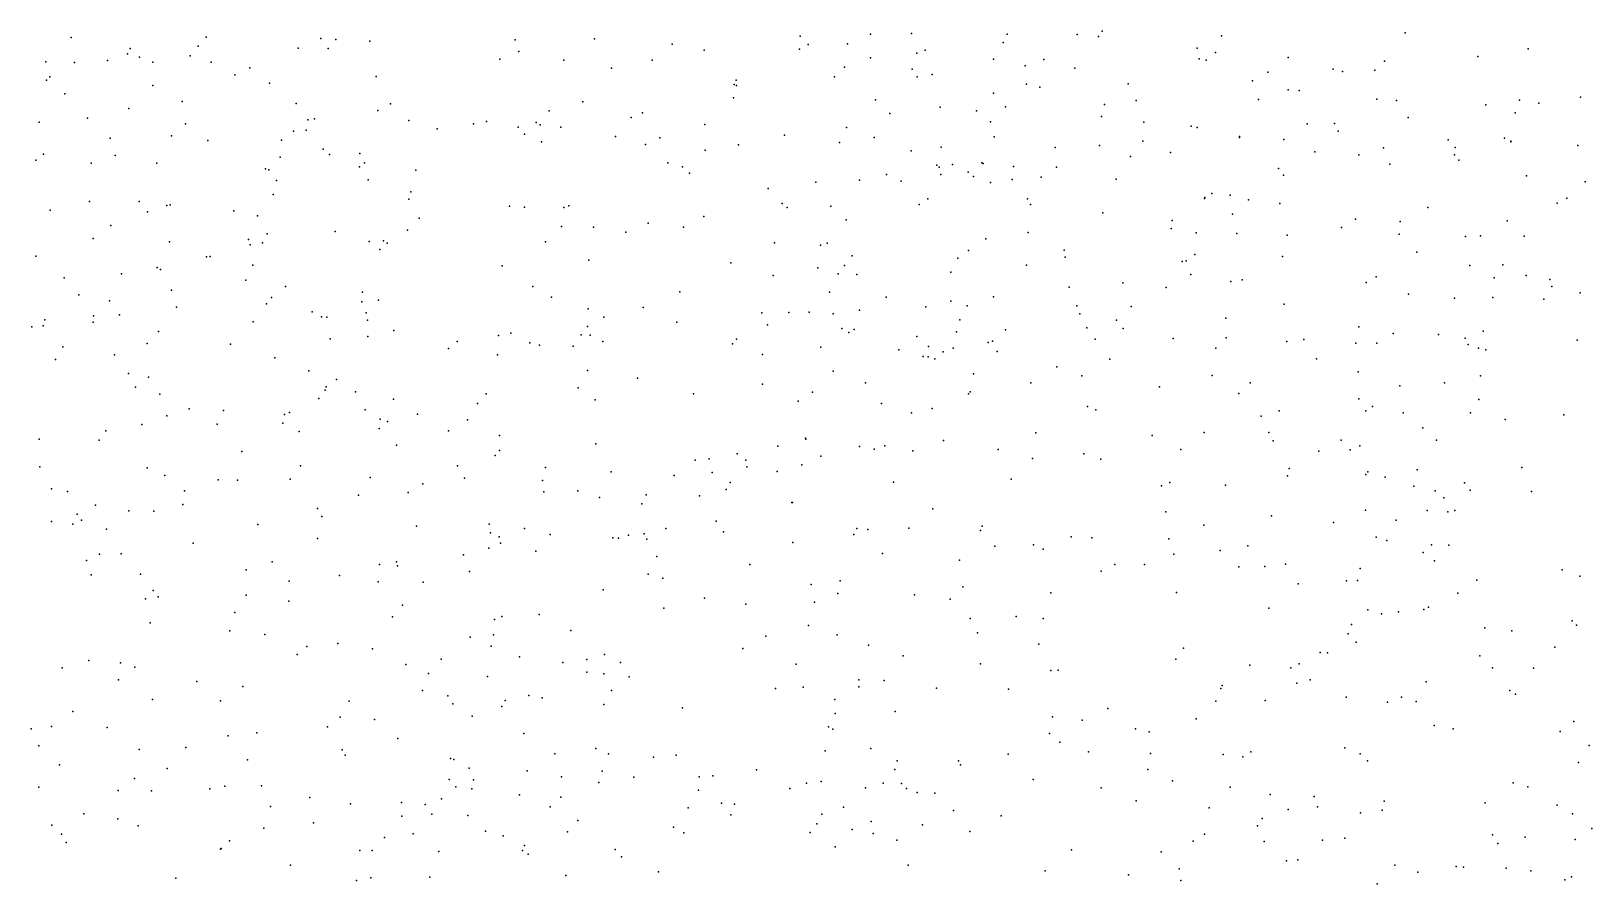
# Model space of a CAD drawing. Header units: metres. Extents: x -25 to 25, y -27.7 to 27.8.
# Drawn here: x -7.932 to -6.385, y 4.247 to 5.092 of the extents above; entities that cross this region are included whole.
import ezdxf

# ---------------------------------------------------------------- set-up
doc = ezdxf.new("R2010")
doc.units = ezdxf.units.M

msp = doc.modelspace()

# ---------------------------------------------------------------- linework, layer by layer
for p in [(-7.1003, 5.0893, 24.6672), (-7.0597, 5.0899, 18.7332), (-6.9648, 5.0893, -5.0914), (-6.8953, 5.089, -6.0819), (-6.8706, 5.0922, 25.9629), (-6.5702, 5.0907, 22.6746), (-7.8925, 5.0859, -22.4703), (-7.834, 5.0752, -21.1986), (-7.7664, 5.0774, 14.5406), (-7.7585, 5.0864, 14.0038), (-7.6674, 5.0754, -8.642), (-7.6448, 5.0848, 18.7847), (-7.6376, 5.075, -19.3378), (-7.6302, 5.0841, 21.8786), (-7.5965, 5.0822, -0.7615), (-7.4523, 5.0838, 23.138), (-7.3736, 5.0847, 15.5497), (-7.2967, 5.0792, 21.8762), (-7.2651, 5.0735, -16.9851), (-7.1707, 5.0745, -7.1141), (-7.17, 5.0874, 18.7733), (-7.162, 5.0789, 15.4713), (-7.123, 5.0796, 24.3816), (-7.0459, 5.0735, 19.6711), (-6.9686, 5.081, 15.4322), (-6.8742, 5.0871, 15.4209), (-6.7764, 5.0754, 23.5484), (-6.7523, 5.0877, 18.5419), (-6.4485, 5.0748, 18.3162), (-7.9176, 5.0619, 21.148), (-7.8892, 5.0611, 15.6423), (-7.8563, 5.0631, 21.2907), (-7.8367, 5.0699, -19.5988), (-7.8248, 5.0665, -8.7825), (-7.8115, 5.0614, 21.4726), (-7.7745, 5.0678, 21.74), (-7.7537, 5.0615, -1.0419), (-7.4674, 5.0645, -12.9987), (-7.4486, 5.0722, 21.883), (-7.4041, 5.0636, -19.0861), (-7.3167, 5.0636, 26.1159), (-7.1001, 5.0658, 24.2182), (-7.0542, 5.0705, -17.1312), (-6.9782, 5.0645, 24.8889), (-6.9284, 5.0641, 23.6469), (-6.7743, 5.0649, 21.9647), (-6.7676, 5.0636, 25.8256), (-6.7584, 5.0711, 25.1584), (-6.6863, 5.066, 23.5073), (-6.5906, 5.0625, 0.7943), (-6.4981, 5.0672, 22.179), (-7.9169, 5.0436, -16.4568), (-7.9136, 5.0471, 26.0193), (-7.7302, 5.0488, 23.6781), (-7.7152, 5.0558, 25.2926), (-7.5901, 5.0472, 26.0976), (-7.3569, 5.0555, 18.8216), (-7.2333, 5.0437, -7.3545), (-7.1358, 5.0469, -4.8965), (-7.126, 5.0565, 24.5347), (-7.0588, 5.0547, 26.0493), (-7.0539, 5.0471, 24.0484), (-7.0389, 5.0491, 21.8914), (-6.947, 5.0577, -5.2811), (-6.8975, 5.0556, 21.9116), (-6.7217, 5.0429, -17.5411), (-6.7065, 5.0515, -23.1684), (-6.6417, 5.0546, 25.4976), (-6.6324, 5.0523, 22.0582), (-6.6002, 5.0534, 23.4654), (-7.8987, 5.0301, 24.9759), (-7.8115, 5.0383, 25.1312), (-7.6959, 5.0408, 17.8777), (-7.2354, 5.0395, 18.8302), (-7.2331, 5.0385, 26.0873), (-6.9783, 5.0308, 18.7384), (-6.9454, 5.0398, -5.4351), (-6.9324, 5.0366, -5.6252), (-6.8449, 5.0401, 18.6583), (-6.6862, 5.0339, 25.3666), (-6.6754, 5.0333, -18.1776), (-6.3965, 5.0269, -13.0694), (-7.8352, 5.0155, -4.8837), (-7.7824, 5.0225, 18.8393), (-7.6693, 5.0204, -20.5901), (-7.5885, 5.0137, 19.284), (-7.5758, 5.0201, 18.8327), (-7.4188, 5.0131, -16.8118), (-7.3853, 5.022, -4.7823), (-7.3261, 5.0114, 15.5322), (-7.2358, 5.026, 15.4985), (-7.0952, 5.0241, 18.7974), (-7.031, 5.0169, 23.972), (-6.9951, 5.0134, 23.8253), (-6.9665, 5.0172, -0.4888), (-6.8682, 5.0195, 23.5589), (-6.8368, 5.0236, 25.0881), (-6.7155, 5.0245, -17.0278), (-6.5984, 5.0249, 0.0111), (-6.5788, 5.0235, 22.1267), (-6.4903, 5.0192, 18.429), (-6.4569, 5.0237, -16.2474), (-6.4378, 5.0209, 22.2871), (-7.9242, 5.0021, -21.6434), (-7.8763, 5.006, 17.7792), (-7.779, 5.0005, 23.8629), (-7.6578, 5.0044, 14.9482), (-7.6511, 5.0052, -17.8351), (-7.5577, 5.0035, 15.6352), (-7.4936, 5.0003, 26.0758), (-7.4807, 5.0026, 15.1525), (-7.4493, 4.9971, -19.273), (-7.4317, 5.0017, 18.8481), (-7.4276, 4.9993, 15.5764), (-7.407, 4.9969, 21.8805), (-7.3373, 5.0067, -8.1845), (-7.2643, 4.9996, -7.5391), (-7.1239, 4.9968, 26.0384), (-7.0809, 5.0105, 24.7866), (-6.9813, 5.0023, 24.9454), (-6.8712, 5.0075, -17.2902), (-6.8293, 5.002, 25.8396), (-6.7823, 4.9981, 23.4934), (-6.7763, 4.9968, 25.2346), (-6.6674, 5.0003, -0.1492), (-6.6403, 5.0008, -17.7185), (-6.5673, 5.0067, 0.2479), (-6.4612, 5.0113, 15.3747), (-7.8536, 4.9863, 18.931), (-7.7928, 4.9884, 21.6254), (-7.7571, 4.9839, 21.768), (-7.6839, 4.984, 21.8194), (-7.6722, 4.9932, -4.8426), (-7.6596, 4.9941, -17.6123), (-7.5298, 4.9954, -8.4687), (-7.443, 4.9901, 25.8047), (-7.4261, 4.9826, 18.1538), (-7.3528, 4.9879, 15.2484), (-7.3091, 4.9866, -20.3491), (-7.1854, 4.989, 22.8045), (-7.1308, 4.9818, 24.6367), (-7.0965, 4.9869, 25.9948), (-6.9776, 4.9873, 25.9613), (-6.8304, 4.9832, 22.639), (-6.7345, 4.9879, 25.3111), (-6.7344, 4.9869, 25.6731), (-6.6904, 4.9849, 25.5356), (-6.6368, 4.993, 18.5522), (-6.5276, 4.9845, 20.9062), (-6.4718, 4.9863, 15.4217), (-6.4657, 4.9833, 25.6165), (-6.4654, 4.9825, 23.3265), (-7.9197, 4.9704, 15.6525), (-7.8488, 4.9688, 19.3614), (-7.6853, 4.9674, -0.8772), (-7.6425, 4.9753, 26.0465), (-7.6363, 4.9698, -18.2409), (-7.6064, 4.9709, -23.025), (-7.3231, 4.98, 26.064), (-7.2642, 4.9743, 21.8831), (-7.2309, 4.9795, 18.626), (-7.0598, 4.9737, 15.3794), (-7.0303, 4.9772, -6.741), (-6.9171, 4.977, 15.421), (-6.8733, 4.9787, 18.7236), (-6.8425, 4.9681, 25.1605), (-6.8028, 4.9718, 20.7032), (-6.6598, 4.9727, -16.6001), (-6.6161, 4.9697, 15.3645), (-6.5916, 4.9765, 25.7891), (-6.5215, 4.9697, 22.2304), (-6.5207, 4.977, 0.9779), (-6.399, 4.9788, 22.4274), (-7.9275, 4.9642, 21.126), (-7.8726, 4.9612, 21.2231), (-7.8075, 4.9614, 15.6563), (-7.6997, 4.9558, 18.8633), (-7.6965, 4.9547, -16.5037), (-7.6067, 4.9576, 25.6108), (-7.6016, 4.9616, 17.9798), (-7.5509, 4.9545, 21.8763), (-7.3011, 4.9618, 18.8683), (-7.2864, 4.9576, -7.8866), (-7.2794, 4.9515, 18.4129), (-7.0843, 4.9501, -5.2074), (-7.0343, 4.9595, 22.7062), (-7.032, 4.9574, 24.0901), (-7.0305, 4.9502, -6.1391), (-7.0188, 4.9601, -5.9428), (-7.0033, 4.9525, 23.9226), (-6.9898, 4.9617, -17.4407), (-6.9885, 4.9609, -6.3274), (-6.9584, 4.9581, 18.7811), (-6.9158, 4.9574, -17.648), (-6.6959, 4.9559, -17.5962), (-6.6907, 4.9496, 22.0669), (-6.5855, 4.9604, 0.5344), (-6.5172, 4.9644, 18.5019), (-7.689, 4.9441, -19.6179), (-7.5981, 4.9449, 23.3988), (-7.2015, 4.9362, 26.0133), (-7.1542, 4.9426, -5.0593), (-7.111, 4.9444, 24.4473), (-7.0697, 4.9434, 20.0135), (-6.9981, 4.9482, -18.6825), (-6.9811, 4.9423, 21.9264), (-6.9598, 4.9451, 23.7463), (-6.9309, 4.9473, -17.2032), (-6.8567, 4.9454, 21.9579), (-6.4501, 4.9487, 23.2508), (-6.3919, 4.9429, 23.1776), (-7.8743, 4.9233, 25.9934), (-7.825, 4.9235, -19.7425), (-7.7975, 4.9195, 18.9186), (-7.7944, 4.9201, 23.998), (-7.6923, 4.9302, 14.2538), (-7.5577, 4.9255, -16.5936), (-7.5558, 4.9328, -0.747), (-7.4581, 4.9186, 26.0274), (-7.3992, 4.9191, -20.1166), (-7.1876, 4.9212, 15.4844), (-7.1394, 4.9186, -7.0997), (-7.0518, 4.9202, 20.2138), (-7.0432, 4.9259, 24.952), (-6.9446, 4.9259, 20.4985), (-6.9415, 4.9202, 25.8754), (-6.7693, 4.9262, 22.0191), (-6.7688, 4.9274, 15.4298), (-6.7619, 4.9313, 23.4404), (-6.7438, 4.9297, 25.9809), (-6.7256, 4.9251, -12.9963), (-6.6944, 4.9214, 15.3712), (-6.4197, 4.9216, 19.1242), (-6.4099, 4.9267, 15.3401), (-7.9133, 4.9149, 19.0592), (-7.8167, 4.9131, -1.0732), (-7.7311, 4.9142, 25.3989), (-7.7076, 4.9091, 14.0618), (-7.5474, 4.9069, -19.5254), (-7.4431, 4.9178, 21.8779), (-7.404, 4.9173, 18.9031), (-7.2655, 4.9085, -17.7784), (-7.1829, 4.9174, 21.8905), (-7.1243, 4.9053, -18.906), (-6.8698, 4.9121, 25.8024), (-6.8012, 4.9044, 25.6782), (-6.7413, 4.9108, 19.4247), (-6.6195, 4.9059, 22.1636), (-6.5752, 4.9036, 0.1066), (-6.5479, 4.9174, 23.2967), (-6.4691, 4.9043, 18.5403), (-7.8531, 4.8997, -17.1945), (-7.6981, 4.8913, 23.6573), (-7.6307, 4.8936, -8.5611), (-7.5591, 4.8949, 18.9139), (-7.4065, 4.8986, -4.933), (-7.3746, 4.898, 26.001), (-7.3428, 4.8929, 22.9526), (-7.3205, 4.9017, 21.8778), (-7.2855, 4.8979, -17.4034), (-6.9438, 4.8926, 25.1075), (-6.8023, 4.8964, 25.3168), (-6.7773, 4.8923, 25.4346), (-6.7371, 4.8916, -18.3795), (-6.6871, 4.8899, 23.3787), (-6.6333, 4.8976, 20.7283), (-6.5763, 4.8908, 19.2868), (-6.5104, 4.8885, 15.3328), (-6.4957, 4.8894, -17.3139), (-6.4522, 4.889, 22.4685), (-7.8706, 4.8866, -5.1311), (-7.7951, 4.8833, 21.5905), (-7.7168, 4.8857, 15.6594), (-7.7149, 4.8804, 18.9129), (-7.7029, 4.8825, 25.9976), (-7.5969, 4.8837, -4.9877), (-7.5864, 4.8759, -19.6318), (-7.5827, 4.8843, 15.6455), (-7.5792, 4.8819, -17.3555), (-7.4224, 4.8835, -19.3886), (-7.1952, 4.8824, 15.3119), (-7.1496, 4.88, -5.3872), (-7.143, 4.8821, 24.7005), (-7.0031, 4.8748, 18.848), (-6.986, 4.8863, 15.4363), (-6.9081, 4.875, 23.6222), (-6.5588, 4.8732, 18.6181), (-7.9273, 4.8692, 24.9258), (-7.8072, 4.8578, 21.5021), (-7.7582, 4.8684, 21.7234), (-7.7546, 4.8688, -16.3637), (-7.7123, 4.8601, 14.6849), (-7.4651, 4.8597, 19.1232), (-7.3794, 4.8653, 15.5644), (-7.2386, 4.8626, -5.21), (-7.1524, 4.8574, -5.7557), (-7.1258, 4.8598, 24.5492), (-7.1182, 4.8694, 24.9158), (-7.0137, 4.8671, 24.1984), (-6.9456, 4.8602, 23.7585), (-6.9071, 4.868, 19.7441), (-6.7913, 4.8639, -17.3782), (-6.7873, 4.8646, 15.3855), (-6.7786, 4.8708, 18.7532), (-6.6917, 4.8687, 22.5992), (-6.5063, 4.8598, 22.3828), (-6.4734, 4.8607, 23.0712), (-7.8995, 4.8477, 21.1732), (-7.8426, 4.8517, 18.9977), (-7.8037, 4.856, -12.9007), (-7.7193, 4.8455, 17.9775), (-7.1965, 4.85, 18.9232), (-7.1321, 4.8516, -17.2228), (-7.1137, 4.8511, 15.4613), (-7.0206, 4.8532, 25.0621), (-6.8501, 4.8428, 23.5509), (-6.7827, 4.8509, -17.8847), (-6.7431, 4.8439, 22.0806), (-6.7319, 4.8457, -0.272), (-6.609, 4.8431, -17.7788), (-6.5989, 4.8485, 0.6917), (-6.4822, 4.8478, 20.7248), (-6.4505, 4.8499, 22.9857), (-6.427, 4.846, 22.8515), (-7.8847, 4.8308, 15.6698), (-7.7928, 4.8353, 15.6702), (-7.6939, 4.828, 14.4649), (-7.6799, 4.839, -20.3193), (-7.6035, 4.8333, 21.8238), (-7.4347, 4.8391, -16.6462), (-7.4165, 4.8284, 18.9555), (-7.2891, 4.8337, 18.7993), (-7.1409, 4.8334, 24.631), (-7.0846, 4.8284, 24.4443), (-6.9783, 4.8287, 24.0589), (-6.9032, 4.8383, 21.969), (-6.807, 4.8381, 25.5131), (-6.5668, 4.8314, 0.3557), (-6.5215, 4.8276, 23.1464), (-6.4833, 4.8281, 25.8367), (-6.4328, 4.8264, 15.3052), (-6.425, 4.8389, 22.7545), (-6.3967, 4.8328, 15.4505), (-7.8544, 4.8249, 25.0955), (-7.8446, 4.8108, 24.1974), (-7.7881, 4.8187, -8.7097), (-7.6987, 4.822, -22.9071), (-7.6535, 4.8138, 18.9492), (-7.6044, 4.8237, 14.9275), (-7.5999, 4.8131, 25.9871), (-7.5878, 4.8255, -12.9568), (-7.38, 4.817, -5.2927), (-7.3254, 4.8183, 15.2157), (-7.208, 4.813, -19.177), (-7.1812, 4.8134, -17.9575), (-7.1608, 4.8135, 24.8675), (-7.1371, 4.8118, -6.0756), (-7.1112, 4.8157, -17.0296), (-7.0452, 4.8188, 24.3411), (-7.0205, 4.8244, 25.8219), (-7.0045, 4.8199, -0.5308), (-6.8958, 4.82, 20.2342), (-6.8927, 4.8118, 19.8947), (-6.8419, 4.8193, 18.8139), (-6.6903, 4.8214, 22.149), (-7.9315, 4.7992, 25.9976), (-7.9202, 4.8002, 24.396), (-7.9184, 4.8061, -16.9237), (-7.8705, 4.8037, -19.8536), (-7.8704, 4.8101, 21.2765), (-7.7121, 4.8041, 25.7102), (-7.6444, 4.8091, 15.6597), (-7.639, 4.8085, 14.1659), (-7.5987, 4.8056, 18.0871), (-7.5726, 4.7955, -5.3882), (-7.3806, 4.7994, 25.9348), (-7.3646, 4.8087, -0.6692), (-7.292, 4.8038, -5.703), (-7.2021, 4.801, -5.9234), (-7.1286, 4.7974, 21.9062), (-7.1165, 4.7963, 25.0334), (-7.0118, 4.806, -12.9229), (-6.9664, 4.796, 18.8679), (-6.8858, 4.7982, 25.3837), (-6.8565, 4.8058, -16.7342), (-6.8496, 4.7974, 22.6023), (-6.7479, 4.8076, 19.5568), (-6.6161, 4.7989, 22.2561), (-6.4931, 4.7949, 0.9996), (-7.8172, 4.7827, 25.2483), (-7.8058, 4.7945, 21.6022), (-7.7344, 4.782, 18.9523), (-7.6357, 4.7872, -19.72), (-7.5984, 4.7894, -18.666), (-7.5099, 4.7845, 26.0129), (-7.4688, 4.7904, 25.9347), (-7.4568, 4.7929, -8.2568), (-7.4379, 4.7832, 21.8705), (-7.4283, 4.781, 23.0562), (-7.3947, 4.78, -5.5794), (-7.3868, 4.791, -8.0207), (-7.378, 4.7908, 18.9709), (-7.3655, 4.7844, 26.1069), (-7.237, 4.7821, 18.9585), (-7.2331, 4.7867, 25.8756), (-7.1216, 4.7935, 25.848), (-7.0543, 4.7895, 26.1666), (-7.0426, 4.7794, 22.6732), (-7.0151, 4.7942, -18.9142), (-6.9834, 4.7834, 24.1634), (-6.9792, 4.7849, 25.7403), (-6.8774, 4.7869, 15.4004), (-6.8002, 4.7876, -16.4052), (-6.7476, 4.788, 20.3756), (-6.6875, 4.7845, 15.4569), (-6.6707, 4.7864, 18.7432), (-6.6191, 4.7828, 20.4812), (-6.5983, 4.7829, 15.3133), (-6.5823, 4.7923, 18.6917), (-6.5372, 4.7913, 22.4357), (-6.5109, 4.7877, 15.2993), (-6.5077, 4.7816, 18.6521), (-6.3997, 4.7858, 18.625), (-7.908, 4.7666, -16.6377), (-7.9005, 4.7792, -22.6104), (-7.8495, 4.7712, 21.3969), (-7.6904, 4.7683, -17.1154), (-7.5184, 4.7776, -16.4611), (-7.4699, 4.7714, -18.3286), (-7.2071, 4.7716, -0.6206), (-7.1495, 4.7789, 24.7814), (-7.0722, 4.7761, -23.1777), (-7.048, 4.7697, 15.4572), (-7.0429, 4.7694, 25.1773), (-7.0364, 4.7672, 21.9654), (-7.0283, 4.7744, -6.4122), (-7.0183, 4.778, -6.7132), (-6.9747, 4.7745, -16.9311), (-6.8629, 4.7669, 22.0358), (-6.7579, 4.7778, -18.4844), (-6.6583, 4.7673, 23.3608), (-6.4976, 4.778, 22.5677), (-6.4902, 4.7762, 22.9707), (-7.8355, 4.7527, -16.1572), (-7.8158, 4.7492, 18.9709), (-7.6569, 4.7555, -16.2706), (-7.3806, 4.7558, 18.4042), (-7.1372, 4.7551, 15.4792), (-6.998, 4.7525, 24.2491), (-6.9156, 4.7595, 25.5436), (-6.8906, 4.7504, 23.7713), (-6.7617, 4.7509, 22.1357), (-6.6167, 4.7546, 19.4897), (-6.4957, 4.7506, 22.6769), (-7.8288, 4.7393, -16.3544), (-7.6408, 4.7363, 14.7541), (-7.6396, 4.7397, 25.964), (-7.6293, 4.7468, 14.3215), (-7.6107, 4.7346, 23.5162), (-7.3898, 4.7387, -19.5039), (-7.3312, 4.7483, 25.8536), (-7.2071, 4.7421, -16.9001), (-7.1577, 4.7342, 25.0854), (-7.1052, 4.7437, 18.9456), (-7.0015, 4.7347, 18.9142), (-6.9413, 4.7437, 15.4229), (-6.8136, 4.7395, 23.6198), (-6.7351, 4.733, 18.7999), (-6.7238, 4.7437, -17.5159), (-6.5757, 4.7404, 23.2822), (-6.5314, 4.7434, 23.096), (-7.8046, 4.7322, 25.5215), (-7.7755, 4.7179, -0.932), (-7.6468, 4.7279, -5.5637), (-7.573, 4.7275, -20.1086), (-7.4898, 4.723, -0.7199), (-7.481, 4.7327, 18.2856), (-7.3729, 4.7266, 21.8753), (-7.2756, 4.7326, 21.8952), (-7.172, 4.7252, 21.9157), (-7.0893, 4.7232, 24.4851), (-7.0391, 4.718, 24.3804), (-7.0029, 4.7327, 25.3698), (-6.885, 4.7202, -0.4341), (-6.6162, 4.7277, 22.3501), (-6.6026, 4.7201, 0.5815), (-6.4974, 4.727, 22.8079), (-7.8223, 4.7023, 21.5777), (-7.7977, 4.7107, 21.6602), (-7.7477, 4.7027, 13.845), (-7.7415, 4.7161, -19.8354), (-7.6827, 4.7037, 19.1658), (-7.6809, 4.7123, 18.9804), (-7.6761, 4.7142, -8.5826), (-7.6011, 4.7169, -19.2505), (-7.586, 4.7075, -8.4511), (-7.5789, 4.7052, 21.8227), (-7.5493, 4.7124, 19.0878), (-7.4997, 4.7068, 18.9957), (-7.0595, 4.7138, 25.604), (-6.877, 4.7167, -18.7615), (-6.713, 4.7106, 23.5133), (-6.6953, 4.7158, 22.2352), (-6.6092, 4.7159, 18.7484), (-6.5723, 4.7137, -17.5952), (-6.5055, 4.7139, 22.9028), (-6.4713, 4.7073, 19.4226), (-6.4129, 4.7117, 18.6741), (-7.924, 4.6878, 19.0149), (-7.8646, 4.6867, 21.4134), (-7.8581, 4.696, 26.0055), (-7.6664, 4.6953, 21.7686), (-7.5872, 4.6983, 15.6654), (-7.5185, 4.696, 14.9933), (-7.4679, 4.6912, 15.6408), (-7.1645, 4.6886, 25.6774), (-7.1643, 4.6878, -7.1684), (-6.9363, 4.6938, 24.0278), (-6.821, 4.6912, 22.1192), (-6.7696, 4.6943, 15.3428), (-6.7054, 4.6943, 20.0459), (-6.6337, 4.6868, 15.2951), (-6.5526, 4.6988, 22.5229), (-6.5392, 4.6866, 20.3151), (-7.7234, 4.6756, -16.5429), (-7.57, 4.6816, -19.7168), (-7.4723, 4.6716, -16.9522), (-7.4678, 4.6765, -16.3407), (-7.3723, 4.6832, -7.7402), (-7.2324, 4.6731, 25.1169), (-7.1919, 4.6807, 24.7945), (-7.111, 4.6805, 25.3823), (-7.0965, 4.6778, 25.4994), (-7.0861, 4.6812, 21.9502), (-7.0583, 4.6762, 15.4657), (-7.0277, 4.6864, -16.6491), (-6.9736, 4.6774, 15.4395), (-6.8887, 4.6733, -18.9436), (-6.7926, 4.6775, 23.6754), (-6.7011, 4.6861, -23.0448), (-6.6558, 4.6759, 19.8408), (-6.6248, 4.6772, 23.3719), (-6.6152, 4.6812, -18.1602), (-7.9235, 4.6601, 21.2508), (-7.8172, 4.6592, -16.0282), (-7.665, 4.6614, 25.9095), (-7.5095, 4.6612, -8.3177), (-7.4222, 4.6595, 25.7645), (-7.2738, 4.667, -5.9519), (-7.26, 4.6681, -7.3571), (-7.2236, 4.6668, 25.2062), (-7.2228, 4.6601, 25.5994), (-7.1927, 4.6557, 25.4197), (-7.1683, 4.6623, 24.7137), (-7.1494, 4.6709, -19.324), (-6.9397, 4.6685, 22.0449), (-6.8719, 4.668, 23.8538), (-6.6852, 4.6586, 26.1241), (-6.5583, 4.6574, 22.6191), (-6.4545, 4.6597, -17.3135), (-7.7995, 4.6518, -8.7006), (-7.7468, 4.6473, 23.9224), (-7.7277, 4.6469, 25.8891), (-7.6753, 4.6481, 23.7454), (-7.596, 4.6497, 14.065), (-7.544, 4.6435, -18.9192), (-7.5026, 4.6491, 21.8508), (-7.4251, 4.6468, 18.5066), (-7.3573, 4.6552, 19.0158), (-7.2947, 4.6515, 15.5631), (-7.2571, 4.6546, 19.006), (-7.2393, 4.6448, 15.283), (-7.0773, 4.6451, -6.9915), (-6.9608, 4.648, 24.1964), (-6.8116, 4.6414, -17.4144), (-6.8034, 4.6447, 22.5632), (-6.7484, 4.642, 18.8417), (-6.6869, 4.6514, -0.1754), (-6.6094, 4.6526, 0.7474), (-6.6074, 4.6552, -17.9371), (-6.5902, 4.65, 0.1042), (-6.5616, 4.641, 15.2585), (-6.5116, 4.6444, 22.4962), (-7.9118, 4.6383, 26.0887), (-7.8959, 4.6358, -5.6069), (-7.7802, 4.6363, -12.7674), (-7.6075, 4.632, 19.0123), (-7.5584, 4.6348, 23.3757), (-7.4241, 4.6353, -23.074), (-7.3901, 4.6364, 21.876), (-7.3686, 4.6299, 15.6044), (-7.3224, 4.6325, 25.5972), (-7.2696, 4.6316, 24.9978), (-7.2432, 4.6379, 26.2295), (-7.1781, 4.625, 19.0015), (-7.1775, 4.625, 15.5129), (-6.5404, 4.6366, 22.9912), (-6.532, 4.6296, 19.6613), (-6.5057, 4.637, 18.738), (-6.4452, 4.6357, 15.2234), (-7.8865, 4.6134, 9.7239), (-7.8684, 4.6221, 19.1425), (-7.8352, 4.6167, 21.5746), (-7.8104, 4.6164, 19.0042), (-7.7816, 4.623, 21.6951), (-7.6482, 4.619, 18.2392), (-7.6441, 4.611, 21.7818), (-7.3267, 4.6237, -12.7959), (-7.0385, 4.6187, 18.9676), (-6.8074, 4.6156, 23.7939), (-6.7026, 4.6117, 23.6019), (-6.6095, 4.6173, 18.7891), (-6.5484, 4.617, 22.7678), (-6.5279, 4.6156, 19.9757), (-6.5211, 4.617, 26.0379), (-7.9118, 4.6059, 9.8983), (-7.8907, 4.6033, 21.4348), (-7.8823, 4.6074, 18.1325), (-7.8573, 4.5985, -16.0314), (-7.7074, 4.6032, -5.6773), (-7.5501, 4.6013, 14.2489), (-7.4782, 4.6035, 26.1677), (-7.4768, 4.5947, 23.1837), (-7.443, 4.5991, -5.8338), (-7.3244, 4.5939, 25.4566), (-7.3029, 4.599, 25.3344), (-7.253, 4.6063, -18.3027), (-7.2458, 4.5958, -16.6767), (-7.1136, 4.5991, 24.5442), (-7.1028, 4.5981, -17.0306), (-7.0621, 4.5994, 26.2647), (-6.9911, 4.5971, -18.1886), (-6.9895, 4.6013, 24.293), (-6.7698, 4.6023, 15.327), (-6.6414, 4.6049, -17.774), (-6.5791, 4.6072, -12.7635), (-7.7716, 4.5846, 26.0136), (-7.6484, 4.5891, 19.023), (-7.4786, 4.5797, -16.5455), (-7.4681, 4.5907, -16.1736), (-7.4669, 4.5846, -19.6967), (-7.4176, 4.5931, 25.6361), (-7.3557, 4.59, 15.1688), (-7.3498, 4.5895, -16.7241), (-7.3399, 4.5925, -7.512), (-7.3219, 4.5886, 25.192), (-7.1772, 4.5853, -23.114), (-7.1167, 4.5931, -6.1933), (-6.9769, 4.5815, 22.0453), (-6.9387, 4.5828, 24.1108), (-6.929, 4.5787, 15.4851), (-6.9012, 4.5908, 18.9238), (-6.8809, 4.59, 15.38), (-6.8046, 4.5888, -0.3205), (-6.7261, 4.5819, -17.5889), (-6.5989, 4.5906, 0.4032), (-6.5883, 4.5873, 23.4235), (-6.5441, 4.5828, 22.8894), (-6.527, 4.5825, 23.1766), (-7.8773, 4.5674, -1.0787), (-7.8644, 4.5736, 24.1753), (-7.8429, 4.5739, 25.7895), (-7.6932, 4.5662, 15.7054), (-7.5869, 4.5634, 25.7821), (-7.57, 4.566, 21.8243), (-7.5037, 4.5729, 25.73), (-7.432, 4.5765, 15.6474), (-7.3121, 4.5714, 21.9012), (-7.2198, 4.5634, 21.9364), (-7.0883, 4.5744, 15.4817), (-7.0119, 4.5676, -12.7013), (-6.8581, 4.5635, 23.9311), (-6.8287, 4.5634, 26.2239), (-6.7997, 4.5735, 22.2233), (-6.7536, 4.5772, 23.7389), (-6.6888, 4.5636, -18.5292), (-6.5525, 4.5754, 0.9206), (-6.5412, 4.5671, 23.2972), (-7.8727, 4.5532, 21.5115), (-7.8238, 4.5539, -19.9668), (-7.719, 4.5582, 21.7427), (-7.6263, 4.5525, 13.9047), (-7.5689, 4.5622, -19.489), (-7.4976, 4.5564, 19.0245), (-7.3206, 4.5538, -16.3666), (-7.3059, 4.5498, 15.5933), (-7.1303, 4.5473, 15.3932), (-6.8717, 4.5567, 22.1554), (-6.735, 4.5611, -18.752), (-6.7095, 4.5614, 15.2675), (-6.6175, 4.5474, 22.5433), (-6.6148, 4.5596, 15.2277), (-6.4993, 4.5479, 15.1742), (-6.4147, 4.5582, 22.3618), (-6.3973, 4.5519, 19.8059), (-7.8112, 4.5375, 26.0827), (-7.7188, 4.533, 19.0024), (-7.6764, 4.547, -8.5548), (-7.5881, 4.5461, 23.5145), (-7.5436, 4.5459, 15.6837), (-7.3651, 4.5384, 25.29), (-7.159, 4.5437, 22.7533), (-7.1324, 4.5345, 21.9671), (-7.0566, 4.5333, 22.0105), (-7.0088, 4.5413, -0.518), (-6.9213, 4.5352, -19.2458), (-6.797, 4.5358, 23.854), (-6.6763, 4.5442, 23.6472), (-6.6284, 4.5472, 22.3696), (-6.5179, 4.5349, 22.9787), (-7.8187, 4.5295, 24.0239), (-7.8063, 4.5313, 15.7356), (-7.6768, 4.5272, 25.9053), (-7.5641, 4.5232, 18.537), (-7.305, 4.52, 24.9236), (-7.2647, 4.5299, 24.8374), (-7.2237, 4.524, -7.2589), (-7.1557, 4.5259, 15.5128), (-7.0211, 4.529, -6.4425), (-6.7055, 4.5202, 22.4014), (-6.6074, 4.5184, 23.5766), (-6.5769, 4.5164, -16.1672), (-6.5518, 4.5188, -17.7994), (-6.547, 4.521, 18.7804), (-7.8141, 4.5057, 9.9992), (-7.7301, 4.5159, 26.0419), (-7.574, 4.5114, 19.0237), (-7.4729, 4.5089, 25.5933), (-7.4655, 4.5117, 21.8685), (-7.4284, 4.5138, -7.9569), (-7.1615, 4.503, 24.6304), (-7.0013, 4.5099, 18.9678), (-6.9559, 4.5119, 24.198), (-6.9291, 4.5097, 22.4408), (-6.6236, 4.504, -17.9969), (-6.5938, 4.5144, -22.9501), (-6.4048, 4.5074, 15.1213), (-6.4006, 4.5032, 1.1378), (-7.7352, 4.4976, 9.6209), (-7.7005, 4.4941, 23.7803), (-7.4969, 4.4914, 14.1396), (-7.4739, 4.4936, -19.0509), (-7.3971, 4.498, -18.7887), (-7.2039, 4.4924, -6.0972), (-7.1332, 4.4937, -16.8613), (-6.9942, 4.4956, 22.0706), (-6.6267, 4.4948, -18.1727), (-6.6189, 4.4863, 0.2778), (-6.4914, 4.5005, 23.1995), (-6.4645, 4.4975, 22.126), (-7.6683, 4.4743, -19.9054), (-7.6589, 4.4821, 15.7206), (-7.6282, 4.4852, -15.9092), (-7.5939, 4.4797, 21.8132), (-7.476, 4.4825, -12.6278), (-7.4479, 4.4719, 25.4305), (-7.3638, 4.4743, -5.9232), (-7.2267, 4.4802, -16.2695), (-7.102, 4.4833, 24.5029), (-7.0678, 4.4727, 15.482), (-6.9333, 4.4844, -17.3635), (-6.7899, 4.4806, 22.2873), (-6.6546, 4.4761, 0.5237), (-6.6472, 4.4759, -17.9759), (-6.4964, 4.4729, 15.116), (-6.4218, 4.4814, -12.5732), (-7.9013, 4.461, 26.2387), (-7.8749, 4.4682, 21.5881), (-7.8434, 4.4658, 19.0015), (-7.8292, 4.4617, -0.9751), (-7.5606, 4.4643, 25.7169), (-7.5381, 4.4552, 25.6269), (-7.5256, 4.4694, 13.9878), (-7.4052, 4.4662, 25.1793), (-7.3814, 4.4565, 25.0611), (-7.3813, 4.4691, 15.6521), (-7.3644, 4.4551, -16.1006), (-7.348, 4.4663, -19.66), (-7.1738, 4.4645, -18.4959), (-6.9913, 4.4649, 15.4246), (-6.9214, 4.4584, 15.3532), (-6.9143, 4.4585, -18.3313), (-6.7975, 4.4697, 18.8836), (-6.7241, 4.4636, 23.8195), (-6.6836, 4.4611, 22.5077), (-6.6754, 4.4648, -0.057), (-6.4838, 4.4611, 23.0787), (-6.443, 4.4606, 18.7598), (-7.8456, 4.4489, 15.7631), (-7.7679, 4.4474, 21.7228), (-7.7224, 4.4423, 18.6184), (-7.4799, 4.4525, 25.5211), (-7.3394, 4.4519, 23.0602), (-7.1942, 4.4405, -16.5018), (-7.1668, 4.4419, -16.6573), (-7.1119, 4.4491, 19.0038), (-7.1119, 4.442, -6.2321), (-7.0866, 4.4485, -6.9764), (-7.0348, 4.4408, 24.3821), (-6.9634, 4.4399, 22.128), (-6.7529, 4.4403, 15.2169), (-6.7518, 4.4433, 22.0585), (-6.6776, 4.4456, 15.6012), (-6.6645, 4.4489, 15.1662), (-6.5495, 4.4469, 23.5844), (-7.8117, 4.4296, 26.1831), (-7.7443, 4.4283, -5.7098), (-7.617, 4.4279, 25.8598), (-7.5442, 4.4386, -16.2198), (-7.5191, 4.4333, 21.8532), (-7.5142, 4.4251, 19.0323), (-7.4622, 4.4285, 15.0579), (-7.4387, 4.4336, 23.2586), (-7.4256, 4.4311, -7.8078), (-7.3646, 4.4246, 24.9634), (-7.3568, 4.4384, 19.0334), (-7.1355, 4.4297, -0.6042), (-6.7578, 4.428, 26.2566), (-6.7089, 4.4287, -19.0544), (-6.6288, 4.4319, 18.8212), (-6.5878, 4.4268, 23.6631), (-6.5738, 4.432, 21.9976), (-6.5592, 4.4277, 22.7526), (-6.4665, 4.4385, 23.267), (-6.4609, 4.4347, -17.4977), (-7.8906, 4.4178, 25.8995), (-7.6258, 4.412, 19.0171), (-7.5916, 4.4096, 15.723), (-7.4951, 4.413, 15.6936), (-7.4655, 4.4227, -8.1376), (-7.2864, 4.4214, 15.6198), (-7.1352, 4.4155, 15.5137), (-7.0757, 4.4178, 22.5632), (-6.9198, 4.4125, -19.3739), (-6.8903, 4.4091, -0.4153), (-6.8648, 4.4205, 22.2377), (-6.7775, 4.4105, 22.3623), (-7.932, 4.4006, 15.7904), (-7.9119, 4.4027, 26.2987), (-7.8567, 4.4017, -15.78), (-7.7368, 4.3935, 26.1912), (-7.7085, 4.3964, 9.4277), (-7.6385, 4.4024, 25.9399), (-7.4437, 4.3957, 25.2171), (-7.1418, 4.4025, 26.3648), (-7.1376, 4.4, 22.0049), (-6.9228, 4.3958, 24.1514), (-6.8376, 4.4003, -22.9796), (-6.824, 4.3974, 15.6054), (-6.5416, 4.4038, 15.0823), (-6.5228, 4.4005, 22.8419), (-6.4168, 4.3977, 15.5891), (-6.4032, 4.4076, 21.8709), (-7.9245, 4.3836, 21.5644), (-7.8249, 4.3799, 21.6843), (-7.7788, 4.3819, 18.9842), (-7.6237, 4.3797, 9.9136), (-7.5686, 4.3908, -8.3743), (-7.3724, 4.381, 15.6606), (-7.1452, 4.3788, 15.4592), (-7.0997, 4.3808, -23.0117), (-6.9125, 4.3873, 18.9387), (-6.8841, 4.3776, 15.2591), (-6.7231, 4.3775, 22.4742), (-6.6299, 4.3815, 22.6128), (-6.388, 4.3839, -16.1624), (-7.9038, 4.3648, 10.1553), (-7.7177, 4.3697, -20.0121), (-7.621, 4.3743, -0.8067), (-7.5164, 4.371, 14.4679), (-7.5131, 4.3702, -19.6098), (-7.4129, 4.3756, 25.0587), (-7.3598, 4.3758, 24.8941), (-7.3151, 4.3723, 24.8087), (-7.2929, 4.3744, 15.3205), (-7.0738, 4.3687, 24.4238), (-7.013, 4.3687, -6.6533), (-7.0111, 4.3647, 15.556), (-6.9638, 4.3754, 15.3316), (-6.8227, 4.3759, -12.5555), (-6.7505, 4.3749, 15.1546), (-6.7311, 4.3728, 18.8501), (-6.6148, 4.3756, -18.7972), (-6.6075, 4.3687, -18.5749), (-6.3985, 4.3671, 18.7564), (-7.8296, 4.3511, 23.8311), (-7.7974, 4.361, 13.5774), (-7.5178, 4.3503, -15.8788), (-7.4978, 4.3615, -19.3731), (-7.4937, 4.35, 23.4132), (-7.4405, 4.3588, -22.9636), (-7.4063, 4.3527, 19.02), (-7.3693, 4.3472, 21.9109), (-7.366, 4.3585, 26.4113), (-7.3346, 4.3526, -7.4093), (-7.27, 4.3527, 24.7319), (-7.2566, 4.3539, -0.6937), (-7.2133, 4.3597, -7.1953), (-7.1635, 4.3465, 22.7502), (-7.1491, 4.3482, 24.5358), (-7.0877, 4.3466, 15.4538), (-7.0761, 4.36, 22.1671), (-6.9388, 4.3502, -12.0872), (-6.8253, 4.3602, 15.1952), (-6.801, 4.349, -0.2775), (-6.4632, 4.347, -17.7109), (-7.9243, 4.3425, 18.9509), (-7.8458, 4.3392, -11.5276), (-7.8128, 4.3391, -22.7867), (-7.755, 4.341, -11.3847), (-7.7402, 4.3437, 26.1623), (-7.7037, 4.3439, 15.7733), (-7.6557, 4.3324, 26.0427), (-7.5252, 4.3311, 25.4726), (-7.511, 4.3431, -19.8384), (-7.4954, 4.341, 25.3478), (-7.448, 4.3349, 15.6849), (-7.407, 4.3327, -7.5635), (-7.2708, 4.3397, 21.9566), (-7.1801, 4.3414, 18.9978), (-7.1051, 4.3421, -17.0332), (-7.0696, 4.3462, -12.2702), (-7.0645, 4.3413, 22.0946), (-7.054, 4.3374, -12.4493), (-7.0364, 4.3366, -6.4869), (-6.8715, 4.3419, 24.0764), (-6.7436, 4.3427, -12.1038), (-6.704, 4.3352, 0.7014), (-6.6605, 4.3332, 15.0783), (-6.4488, 4.3428, 1.1101), (-7.8797, 4.3163, 21.6436), (-7.695, 4.3235, -11.2181), (-7.6154, 4.3261, 25.906), (-7.5651, 4.3273, 15.7357), (-7.5415, 4.3255, -11.3749), (-7.5349, 4.3157, -11.6197), (-7.4176, 4.3231, 14.1792), (-7.2808, 4.322, -12.2128), (-7.2479, 4.3268, 15.569), (-7.2386, 4.3153, -11.9826), (-7.2349, 4.3259, -16.1937), (-7.1483, 4.3157, -7.0531), (-7.127, 4.3229, -11.8387), (-7.0179, 4.3196, -11.6971), (-6.8368, 4.3291, -12.361), (-6.7645, 4.3222, 22.4104), (-6.6861, 4.3204, 0.3749), (-6.657, 4.3231, 23.8421), (-6.6144, 4.3173, -18.3408), (-6.5931, 4.3197, -11.8059), (-6.5912, 4.3286, 23.7569), (-6.4909, 4.327, 15.0224), (-6.4197, 4.3249, 18.0609), (-6.4045, 4.3162, 23.339), (-7.9114, 4.3048, -20.3853), (-7.8461, 4.3113, 26.3027), (-7.8261, 4.3042, -11.801), (-7.7014, 4.3019, 18.9791), (-7.6522, 4.3071, 21.789), (-7.5648, 4.3139, 25.6479), (-7.4991, 4.3144, 26.4807), (-7.3901, 4.3097, -11.535), (-7.2953, 4.303, -11.7699), (-7.1532, 4.3064, -11.5953), (-7.1185, 4.3008, -12.6382), (-7.0994, 4.3085, -16.7948), (-7.0488, 4.3053, 24.3592), (-6.9706, 4.3143, -19.4818), (-6.7166, 4.3044, -11.6237), (-6.7121, 4.3117, 21.8182), (-6.3853, 4.3016, 23.1741), (-7.9019, 4.296, 9.242), (-7.8973, 4.2879, 26.1691), (-7.7354, 4.2895, 21.7433), (-7.5819, 4.2927, -11.1096), (-7.5534, 4.2963, 14.6393), (-7.4816, 4.2991, 25.2086), (-7.4644, 4.2945, 25.1182), (-7.443, 4.2849, -5.8991), (-7.4004, 4.2983, -12.4646), (-7.2851, 4.2972, -18.8921), (-7.16, 4.2978, 22.0404), (-7.0975, 4.2968, -19.5742), (-7.0742, 4.2902, -17.2457), (-7.0018, 4.2987, 18.9417), (-6.7805, 4.2892, 24.008), (-6.7691, 4.296, 18.8504), (-6.7099, 4.2888, -19.1954), (-6.6523, 4.29, 0.859), (-6.63, 4.2919, 26.2585), (-6.4836, 4.2955, 21.706), (-6.4785, 4.2869, 18.2219), (-6.4512, 4.2931, 23.5386), (-6.4019, 4.2906, 23.0669), (-7.7444, 4.2811, -11.0127), (-7.7438, 4.2817, 10.089), (-7.6063, 4.2799, -11.8894), (-7.594, 4.2799, 25.8232), (-7.5281, 4.2788, 19.0034), (-7.4451, 4.2797, -12.3124), (-7.4396, 4.2762, -7.8725), (-7.3534, 4.2809, -11.1999), (-7.3469, 4.2735, 19.0055), (-7.1352, 4.2836, 24.4674), (-6.9009, 4.2805, -16.3966), (-6.812, 4.2784, -12.5468), (-6.688, 4.2695, -18.0479), (-6.6768, 4.2705, -22.8826), (-7.6749, 4.2652, -16.3285), (-7.4021, 4.255, 13.9607), (-7.3104, 4.2586, 23.0926), (-7.0628, 4.2654, 15.3738), (-6.927, 4.2595, 24.1793), (-6.8446, 4.2558, 24.0795), (-6.7941, 4.2618, -18.4631), (-6.5804, 4.2652, 15.6384), (-6.5578, 4.2584, -16.1796), (-6.5197, 4.2641, 23.7049), (-6.5123, 4.2632, 22.7955), (-6.4702, 4.2622, 17.683), (-6.4457, 4.2595, 22.9016), (-6.4053, 4.2538, 22.9845), (-7.7886, 4.2524, -5.6999), (-7.6097, 4.2501, 18.9861), (-7.5953, 4.2526, -12.0628), (-7.5368, 4.2533, -12.4057), (-6.7927, 4.2502, -17.8568), (-6.598, 4.2468, 18.7843), (-6.4119, 4.2508, -11.8268)]:
    msp.add_point(p)

doc.saveas('drawing.dxf')
